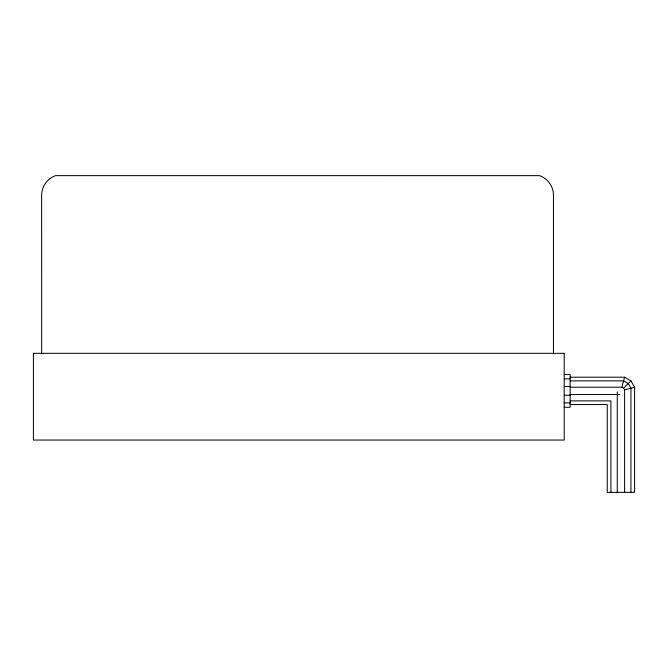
<?xml version="1.0" encoding="UTF-8"?>
<svg xmlns="http://www.w3.org/2000/svg" width="668" height="668" viewBox="0 0 668 668"><rect width="100%" height="100%" fill="white"/><g stroke="black" fill="none" stroke-linecap="round" stroke-linejoin="round"><path stroke-width="1" d="M570.138 387.215L621.908 387.215L624.588 377.203L630.934 380.869L634.6 387.215L634.6 492.358L607.254 492.358L607.254 404.549L570.138 404.549M624.588 492.358L624.588 389.895L623.611 388.191L630.934 380.869M624.588 389.895L634.6 387.215M564.218 374.472L570.138 374.472L570.138 407.28L564.218 407.28M570.138 377.203L624.588 377.203M564.218 378.865L570.138 378.865M570.138 380.869L623.611 380.869L628.254 383.549L630.934 388.191L630.934 492.358M564.218 386.48L570.138 386.48M570.138 394.537L619.946 394.537M564.218 395.272L570.138 395.272M570.138 400.884L610.919 400.884L610.919 492.358M564.218 402.887L570.138 402.887M621.908 387.215L623.611 388.191M617.265 391.857L617.265 492.358M553.463 353.322L553.463 195.248A20.791 20.691 -90 0 0 539.552 175.651L55.553 175.642A20.791 20.691 90 0 0 41.633 195.248L41.65 353.322M564.218 353.322L33.4 353.322L33.4 440.045L564.218 440.045L564.218 353.322"/></g></svg>
